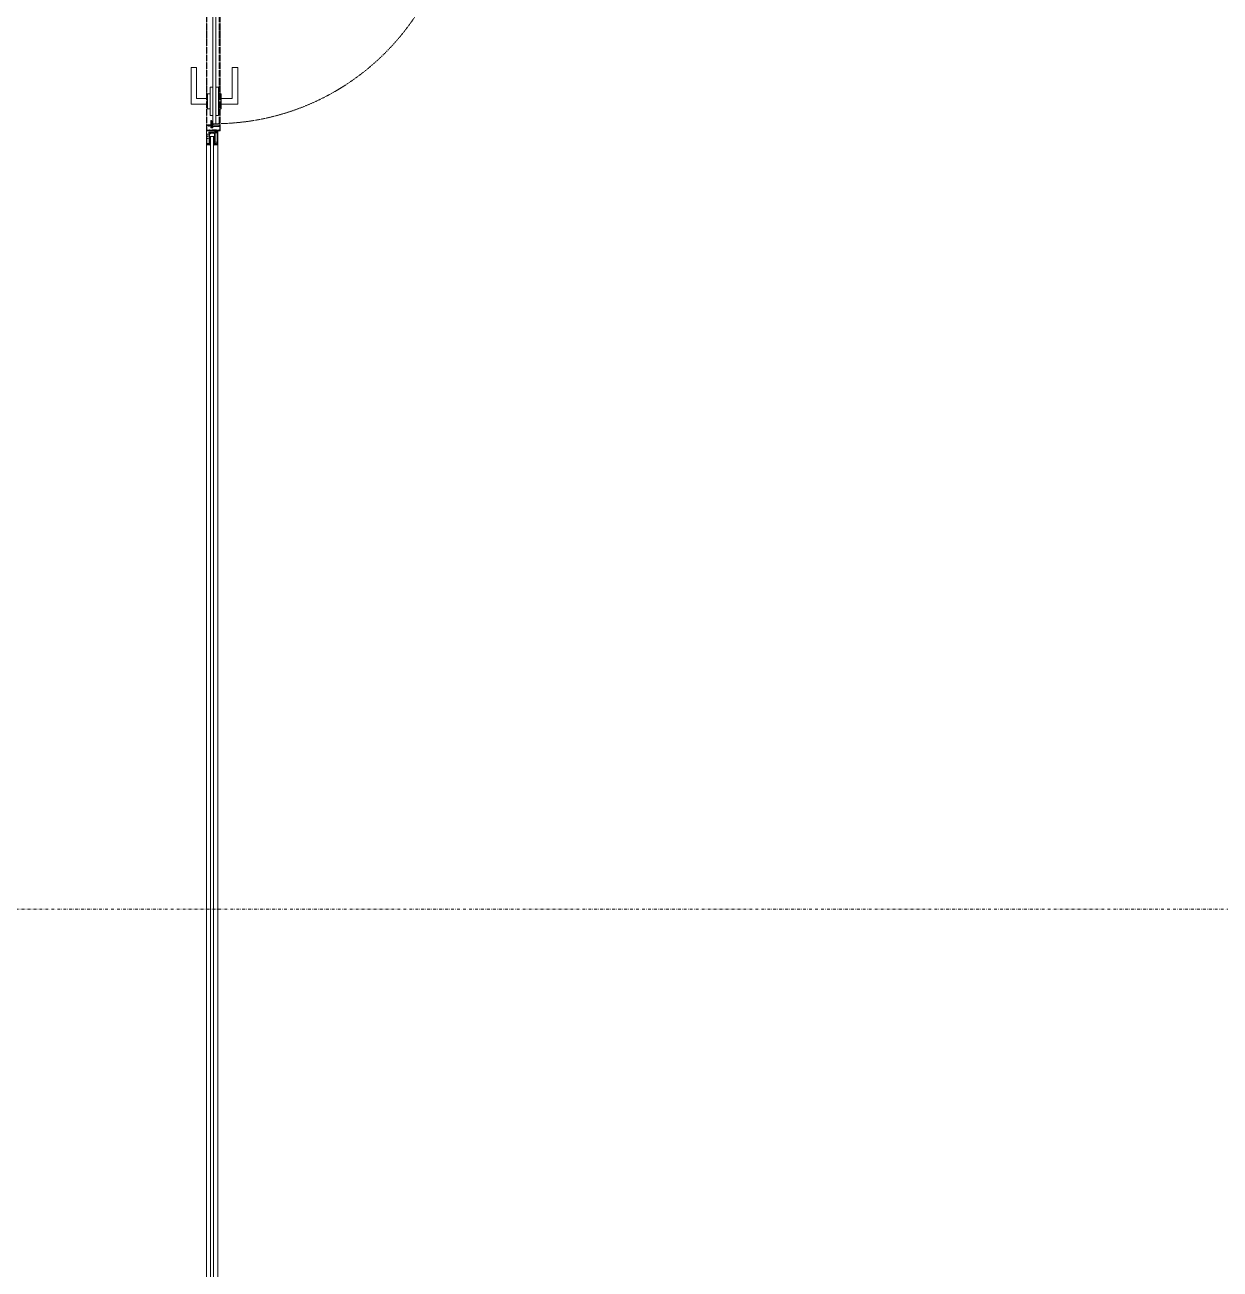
# Model space of a CAD drawing. Extents: x -2749 to 11890, y 0 to 8245.
# Drawn here: x 9271.2 to 9691.9, y 2819.2 to 3257.1 of the extents above; entities that cross this region are included whole.
import ezdxf

# ---------------------------------------------------------------- set-up
doc = ezdxf.new("R2010")
doc.units = 0
doc.header["$MEASUREMENT"] = 0
doc.linetypes.add('DASHDOT', pattern=[1, 0.5, -0.25, 0, -0.25])
doc.linetypes.add('DOT2', pattern=[0.125, 0, -0.125])
doc.layers.get('0').update_dxf_attribs({"color": 9, "lineweight": 9})
for name, color, linetype, lineweight in [('06C', 9, 'Continuous', 9), ('06D', 9, 'Continuous', 9), ('07K', 8, 'Continuous', 9), ('10', 9, 'Continuous', 9), ('15', 9, 'Continuous', 9), ('20', 9, 'DOT2', 9), ('24', 9, 'DASHDOT', 9)]:
    doc.layers.add(name, color=color, linetype=linetype, lineweight=lineweight)
pattern_1 = [(225, (-4013.78252, -7165.58822), (-0.0883883476, 0.0883883476), []), (135, (-4013.78252, -7165.58822), (0.0883883476, 0.0883883476), [])]

# ---------------------------------------------------------------- blocks, each defined once
blk = doc.blocks.new('g-kapı kolu-p')
for points in [[(11.85, 8.21), (-0.95, 8.21), (-0.95, 2.41), (0.95, 2.41), (0.95, 6.31), (11.85, 6.31), (11.85, 8.21)], [(11.85, -8.21), (-0.95, -8.21), (-0.95, -2.41), (0.95, -2.41), (0.95, -6.31), (11.85, -6.31), (11.85, -8.21)]]:
    blk.add_lwpolyline(points)
for points in [[(-5, 0.5), (5, 0.5), (5, 1.5), (-5, 1.5)], [(-2.65, 1.5), (2.65, 1.5), (2.65, 2.41), (-2.65, 2.41)], [(-5, -1.5), (5, -1.5), (5, -0.5), (-5, -0.5)], [(-2.65, -1.5), (2.65, -1.5), (2.65, -2.41), (-2.65, -2.41)]]:
    blk.add_lwpolyline(points, close=True)
blk = doc.blocks.new('k-cambölme-kapı-p')
at = {"layer": '10'}
h = blk.add_hatch(dxfattribs=at)
h.set_pattern_fill('NET', color=256, angle=135, style=0)
h.set_pattern_definition([(135, (3753.7029, 560.85184), (-0.0883883476, -0.0883883476), []), (225, (3753.7029, 560.85184), (0.0883883476, -0.0883883476), [])])
h.paths.add_polyline_path([(2.08, -0.06), (2.08, 0.02), (2.07, 0.04), (2.05, 0.07), (2.01, 0.09), (1.98, 0.1), (1.97, 0.1), (1.97, -0.29), (1.94, -0.29), (1.94, -0.43), (1.88, -0.49), (1.67, -0.49), (1.82, -0.29), (1.73, -0.29), (1.53, -0.5), (1.44, -0.5), (1.62, -0.32), (1.62, -0.29), (1.51, -0.29), (1.34, -0.42), (1.32, -0.44), (1.3, -0.48), (1.29, -0.51), (1.26, -0.57), (1.26, -0.31), (1.32, -0.29), (1.23, -0.29), (1.23, -0.53), (1.23, -0.59), (1.24, -0.62), (1.26, -0.64), (3.47, -0.64), (3.47, -0.58), (3.38, -0.35), (3.38, -0.3), (3.42, -0.25), (3.42, -0.2), (3.38, -0.16), (2.73, -0.16), (2.74, -0.2), (2.91, -0.2, -1), (2.91, -0.25)])
h.paths.add_polyline_path([(2.05, -0.18), (2.05, -0.21), (2.08, -0.23), (2.11, -0.24), (2.15, -0.25), (2.95, -0.27), (2.92, -0.29), (2.55, -0.29), (2.54, -0.31), (2.52, -0.33), (2.5, -0.34), (2.48, -0.34), (2.46, -0.34), (2.44, -0.32), (2.42, -0.3), (2.08, -0.3), (1.99, -0.11), (1.99, -0.07), (2.05, -0.07)], flags=16)
h.paths.add_polyline_path([(2.41, -0.34), (2.51, -0.5), (2.08, -0.5), (2.08, -0.34)], flags=16)
h.paths.add_polyline_path([(2.55, -0.33), (2.89, -0.33), (2.94, -0.33), (3.28, -0.34, 0.166992), (3.34, -0.55), (2.72, -0.55), (2.55, -0.36)], flags=16)
h.paths.add_polyline_path([(3.02, -0.22), (3.02, -0.2), (3.33, -0.2, 0.10606), (3.29, -0.33), (3.01, -0.27)], flags=16)
h = blk.add_hatch(dxfattribs=at)
h.set_pattern_fill('NET', color=256, angle=135, style=0)
h.set_pattern_definition([(45, (474.94443, 2280.71206), (0.0883883476, -0.0883883476), []), (315, (474.94443, 2280.71206), (-0.0883883476, -0.0883883476), [])])
h.paths.add_polyline_path([(87.27, -0.16), (87.26, -0.2), (87.09, -0.2, 1), (87.09, -0.25), (87.92, -0.25), (87.92, -0.01), (87.93, 0.03), (87.96, 0.05), (88, 0.07), (88.03, 0.07), (88.03, -0.29), (88.06, -0.29), (88.06, -0.43), (88.12, -0.49), (88.33, -0.49), (88.18, -0.29), (88.27, -0.29), (88.47, -0.5), (88.56, -0.5), (88.38, -0.32), (88.38, -0.29), (88.49, -0.29), (88.66, -0.42), (88.68, -0.44), (88.7, -0.48), (88.71, -0.51), (88.74, -0.57), (88.74, -0.31), (88.68, -0.29), (88.77, -0.29), (88.77, -0.53), (88.77, -0.59), (88.76, -0.62), (88.74, -0.64), (86.53, -0.64), (86.53, -0.58), (86.62, -0.35), (86.62, -0.3), (86.58, -0.25), (86.58, -0.2), (86.62, -0.16)])
h.paths.add_polyline_path([(87.28, -0.55), (87.45, -0.36), (87.45, -0.33), (87.11, -0.33), (87.06, -0.33), (87.03, -0.31), (86.99, -0.27), (86.98, -0.22), (86.98, -0.2), (86.67, -0.2, -0.292264), (86.66, -0.55)], flags=16)
h.paths.add_polyline_path([(87.48, -0.51), (87.59, -0.51), (87.53, -0.43)], flags=16)
h.paths.add_polyline_path([(87.56, -0.4), (87.69, -0.5), (87.92, -0.5), (87.92, -0.34), (87.59, -0.34)], flags=16)
h.paths.add_polyline_path([(87.62, -0.53), (87.71, -0.62), (87.71, -0.53)], flags=16)
at = {"layer": '10', "linetype": 'DASHDOT', "ltscale": 0.05}
for points in [[(1.71, 2.14), (1.71, 4.9)], [(3.22, 3.63), (0.2, 3.63)], [(6.13, 1.44), (6.13, -0.55)]]:
    blk.add_lwpolyline(points, dxfattribs=at)
at = {"layer": '10'}
for points in [[(1.97, -0.29), (1.97, 2.13), (2.05, 2.13), (2.05, 2.28, 0.414214), (1.89, 2.44), (0.08, 2.44, 0.414214), (0, 2.36), (0, -2.36, 0.414214), (0.08, -2.44), (2.05, -2.44), (2.05, -2.25), (2.05, -2.23), (2.05, -2.23), (2.05, -2.23), (2.05, -2.23), (2.05, -2.23), (2.05, -0.89)], [(88.03, -0.29), (88.03, 2.13), (87.95, 2.13), (87.95, 2.28, -0.414214), (88.11, 2.44), (89.92, 2.44, -0.414214), (90, 2.36), (90, -2.36, -0.414214), (89.92, -2.44), (87.95, -2.44), (87.95, -2.25), (87.95, -2.23), (87.95, -2.23), (87.95, -2.23), (87.95, -2.23), (87.95, -2.23), (87.95, -0.89)], [(1.51, -0.29), (1.34, -0.42), (1.32, -0.44), (1.3, -0.48), (1.29, -0.51), (1.26, -0.57), (1.26, -0.31), (1.32, -0.29), (1.23, -0.29), (1.23, -0.53), (1.23, -0.59), (1.24, -0.62), (1.26, -0.64), (3.47, -0.64), (3.47, -0.58), (3.38, -0.35), (3.38, -0.3), (3.42, -0.25), (3.42, -0.2), (3.38, -0.16), (2.73, -0.16), (2.74, -0.2), (2.91, -0.2, -1), (2.91, -0.25, -1)], [(88.49, -0.29), (88.66, -0.42), (88.68, -0.44), (88.7, -0.48), (88.71, -0.51), (88.74, -0.57), (88.74, -0.31), (88.68, -0.29), (88.77, -0.29), (88.77, -0.53), (88.77, -0.59), (88.76, -0.62), (88.74, -0.64), (86.53, -0.64), (86.53, -0.58), (86.62, -0.35), (86.62, -0.3), (86.58, -0.25), (86.58, -0.2), (86.62, -0.16), (87.27, -0.16), (87.26, -0.2), (87.09, -0.2, 1), (87.09, -0.25, 1)], [(86.66, -0.55), (87.28, -0.55), (87.45, -0.36), (87.45, -0.33), (87.11, -0.33), (87.06, -0.33), (87.03, -0.31), (86.99, -0.27), (86.98, -0.22), (86.98, -0.2), (86.67, -0.2, 1)]]:
    blk.add_lwpolyline(points, format="xyb", dxfattribs=at)
for points in [[(1.82, 2.27), (0.16, 2.27), (0.16, 2.03), (0.38, 2.03), (0.38, 1.92), (0.22, 1.92), (0.22, 1.16), (0.35, 1.16), (0.35, -0.41), (0.22, -0.41), (0.22, -1.23), (0.36, -1.23), (0.36, -1.38), (0.16, -1.38), (0.16, -2.24), (1.82, -2.24), (1.82, -1.72), (1.62, -1.72), (1.62, -1.58), (1.82, -1.58), (1.82, -1.37), (1.61, -1.37), (1.61, -1.24), (1.74, -1.24), (1.74, -0.85), (1.06, -0.85), (1.06, -0.13), (1.5, -0.13), (1.5, 1.92), (1.57, 2.03), (1.82, 2.03), (1.82, 2.27)], [(0.69, 3.63), (0.69, 2.44)], [(0.69, 2.27), (0.69, -0.24), (1.06, -0.24)], [(1.06, 2.44), (1.06, 2.86)], [(1.06, -0.13), (1.06, 2.27)], [(1.5, 1.92), (1.06, 1.92)], [(1.17, 1.92), (1.17, -0.13)], [(2.91, -0.25), (2.08, -0.06), (2.08, 0.02), (2.07, 0.04), (2.05, 0.07), (2.01, 0.09), (1.98, 0.1), (1.97, 0.1)], [(3.84, 0.88), (2.63, 3.22)], [(4.07, 1.27), (2.67, 3.99)], [(8.14, 0.88), (8.14, 1.27), (4.07, 1.27)], [(5.3, 0.88), (5.3, -0.16)], [(5.5, 1.27), (5.77, 0.97), (5.77, 0.88)], [(5.59, 0.88), (5.59, -0.16)], [(6.76, 1.27), (6.49, 0.97), (6.49, 0.88)], [(6.67, 0.88), (6.67, -0.16)], [(6.96, 0.88), (6.96, -0.16)], [(87.09, -0.25), (87.92, -0.25), (87.92, -0.01), (87.93, 0.03), (87.96, 0.05), (88, 0.07), (88.03, 0.07)], [(88.18, 2.27), (89.84, 2.27), (89.84, 2.03), (89.62, 2.03), (89.62, 1.92), (89.78, 1.92), (89.78, 1.16), (89.65, 1.16), (89.65, -0.41), (89.78, -0.41), (89.78, -1.23), (89.64, -1.23), (89.64, -1.38), (89.84, -1.38), (89.84, -2.24), (88.18, -2.24), (88.18, -1.72), (88.38, -1.72), (88.38, -1.58), (88.18, -1.58), (88.18, -1.37), (88.39, -1.37), (88.39, -1.24), (88.26, -1.24), (88.26, -0.85), (88.94, -0.85), (88.94, -0.13), (88.5, -0.13), (88.5, 1.92), (88.43, 2.03), (88.18, 2.03), (88.18, 2.27)], [(2.05, -0.89), (3.59, -0.89), (3.59, -0.64), (1.23, -0.64), (1.23, -0.29), (1.97, -0.29)], [(1.62, -0.29), (1.62, -0.32), (1.44, -0.5), (1.53, -0.5), (1.73, -0.29)], [(1.82, -0.29), (1.67, -0.49), (1.88, -0.49), (1.94, -0.43), (1.94, -0.29)], [(3.34, -0.55), (2.72, -0.55), (2.55, -0.36), (2.55, -0.33), (2.89, -0.33), (2.94, -0.33)], [(3.28, -0.34), (3.28, -0.34), (2.94, -0.33)], [(3.01, -0.27), (3.02, -0.22), (3.02, -0.2), (3.33, -0.2)], [(3.01, -0.27), (3.29, -0.33), (3.29, -0.33)], [(4.06, -0.16), (4.06, -0.55), (8.14, -0.55)], [(8.14, -0.55), (8.14, -0.16)], [(87.95, -0.89), (86.41, -0.89), (86.41, -0.64), (88.77, -0.64), (88.77, -0.29), (88.03, -0.29)], [(87.59, -0.51), (87.53, -0.43), (87.48, -0.51), (87.59, -0.51)], [(88.18, -0.29), (88.33, -0.49), (88.12, -0.49), (88.06, -0.43), (88.06, -0.29)], [(88.38, -0.29), (88.38, -0.32), (88.56, -0.5), (88.47, -0.5), (88.27, -0.29)]]:
    blk.add_lwpolyline(points, dxfattribs=at)
for points in [[(1.99, -0.07), (2.05, -0.07), (2.05, -0.18), (2.05, -0.21), (2.08, -0.23), (2.11, -0.24), (2.15, -0.25), (2.95, -0.27), (2.92, -0.29), (2.55, -0.29), (2.54, -0.31), (2.52, -0.33), (2.5, -0.34), (2.48, -0.34), (2.46, -0.34), (2.44, -0.32), (2.42, -0.3), (2.08, -0.3), (1.99, -0.11)], [(2.08, -0.5), (2.08, -0.34), (2.41, -0.34), (2.51, -0.5), (2.51, -0.5)], [(87.92, -0.5), (87.92, -0.34), (87.59, -0.34), (87.56, -0.4), (87.69, -0.5)], [(87.62, -0.53), (87.71, -0.53), (87.71, -0.62)]]:
    blk.add_lwpolyline(points, close=True, dxfattribs=at)
blk.add_circle((1.71, 3.65), 1.02, dxfattribs=at)
for centre, start, end in [((3.6, -0.37), 176.143, 214.0649), ((3.6, -0.37), 148.8979, 173.1144), ((86.4, -0.37), 325.9351, 31.1021)]:
    blk.add_arc(centre, 0.322, start, end, dxfattribs=at)
at = {"layer": '15', "linetype": 'DOT2'}
blk.add_lwpolyline([(2.48, 0.36), (2.48, 85.36)], dxfattribs=at)
at = {"layer": '15'}
blk.add_lwpolyline([(2.58, 0.88), (87.42, 0.88), (87.52, 0.78), (87.52, -0.05), (87.42, -0.16), (2.58, -0.16), (2.58, -0.16), (2.48, -0.05), (2.48, 0.78), (2.58, 0.88)], dxfattribs=at)
at = {"layer": '15', "linetype": 'DOT2'}
blk.add_arc((2.48, 0.36), 85.04, 0, 90, dxfattribs=at)
at = {"layer": '20'}
for p, q in [((87.95, 2.43), (2.05, 2.43)), ((87.95, 2.13), (2.05, 2.13)), ((87.95, -2.23), (2.05, -2.23)), ((87.95, -2.44), (2.05, -2.44))]:
    blk.add_line(p, q, dxfattribs=at)
at = {"layer": '06C', "xscale": -1}
blk.add_blockref('g-kapı kolu-p', (79.64, 0.38), dxfattribs=at)
blk = doc.blocks.new('*U680')
at = {"layer": '10'}
h = blk.add_hatch(dxfattribs=at)
h.set_pattern_fill('NET', color=256, angle=315, style=0)
h.set_pattern_definition([(225, (-4038.56212, -7171.3513), (-0.0883883476, 0.0883883476), []), (135, (-4038.56212, -7171.3513), (0.0883883476, 0.0883883476), [])])
h.paths.add_polyline_path([(-3.08, 804.73), (-2.01, 804.73), (-2.01, 804.56), (-3.08, 804.56)])
h = blk.add_hatch(dxfattribs=at)
h.set_pattern_fill('NET', color=256, angle=315, style=0)
h.set_pattern_definition(pattern_1)
h.paths.add_polyline_path([(-2.88, 800.11), (-2.88, 800.06), (-2.99, 800.02), (-3.03, 800.02), (-3.03, 800.04), (-3.16, 800.04), (-3.16, 799.75), (-3.03, 799.75), (-3.03, 799.79), (-2.88, 799.74), (-2.89, 799.66), (-2.52, 799.49), (-2.52, 799.59), (-2.56, 799.59), (-2.75, 799.76, 0.2599), (-2.52, 799.83), (-2.52, 800.08, 0.382682)])
h.paths.add_polyline_path([(-2.76, 799.87), (-2.76, 800.06, -2.16717)], flags=16)
h = blk.add_hatch(dxfattribs=at)
h.set_pattern_fill('NET', color=256, angle=315, style=0)
h.set_pattern_definition([(225, (-4017.50971, -7173.80734), (-0.0883883476, 0.0883883476), []), (135, (-4017.50971, -7173.80734), (0.0883883476, 0.0883883476), [])])
h.paths.add_polyline_path([(-2.83, 801.28), (-2.52, 801.28), (-2.52, 800.25), (-2.83, 800.25)])
h = blk.add_hatch(dxfattribs=at)
h.set_pattern_fill('NET', color=256, angle=315, style=0)
h.set_pattern_definition([(225, (-4017.50971, -7167.2982), (-0.0883883476, 0.0883883476), []), (135, (-4017.50971, -7167.2982), (0.0883883476, 0.0883883476), [])])
h.paths.add_polyline_path([(-1.48, 801.28), (-1.18, 801.28), (-1.18, 800.25), (-1.48, 800.25)])
h = blk.add_hatch(dxfattribs=at)
h.set_pattern_fill('NET', color=256, angle=315, style=0)
h.set_pattern_definition(pattern_1)
h.paths.add_polyline_path([(-1.11, 800.11), (-1.11, 800.06), (-1.01, 800.02), (-0.96, 800.02), (-0.96, 800.04), (-0.84, 800.04), (-0.83, 799.75), (-0.96, 799.75), (-0.96, 799.79), (-1.11, 799.74), (-1.1, 799.66), (-1.48, 799.49), (-1.48, 799.59), (-1.43, 799.59), (-1.24, 799.76, -0.2599), (-1.48, 799.83), (-1.48, 800.08, -0.382682)])
h.paths.add_polyline_path([(-1.24, 799.87), (-1.24, 800.06, 2.16717)], flags=16)
at = {"layer": '06D'}
for points in [[(-3.99, 799.66), (-3.99, 4.95)], [(0.01, 799.66), (0.01, 4.96)]]:
    blk.add_lwpolyline(points, dxfattribs=at)
at = {"layer": '10'}
for points in [[(-1.02, 804.56), (-1.55, 804.56), (-1.55, 804.73), (-1.68, 804.73), (-1.68, 804.56), (-3.33, 804.56), (-3.33, 804.73), (-3.76, 804.73), (-3.76, 804.61), (-4, 804.61), (-4, 799.65), (-2.88, 799.65), (-2.88, 799.75), (-3.06, 799.8), (-3.06, 799.75), (-3.43, 799.75), (-3.43, 800.02), (-2.88, 800.02), (-2.88, 800.18), (-2.83, 800.21), (-2.83, 803.46), (-2.54, 803.53), (-2.54, 803.83), (-3.14, 803.83), (-3.14, 804.15), (-1.02, 804.15)], [(-2.98, 802.71), (-2.98, 803.38), (-3.68, 803.38), (-3.72, 803.46), (-3.8, 803.46), (-3.8, 802.65), (-3.66, 802.65), (-3.6, 802.71)]]:
    blk.add_lwpolyline(points, close=True, dxfattribs=at)
for points in [[(-3.56, 801.91), (-3.56, 802.07), (-3.8, 802.07), (-3.8, 799.86), (-3.57, 799.86), (-3.57, 800.16), (-3.03, 800.16), (-3.03, 802.06)], [(-3.08, 804.56), (-3.08, 804.73), (-2.01, 804.73)], [(-2.83, 802.65), (-1.18, 802.65)], [(-2.01, 804.56), (-2.01, 804.73)], [(-0.15, 799.81), (-0.6, 799.81), (-0.6, 800.13), (-0.89, 800.13), (-0.89, 800.21), (-1.11, 800.11), (-1.11, 800.06), (-1.01, 800.02), (-0.96, 800.02), (-0.96, 800.04), (-0.71, 800.04), (-0.71, 799.75), (-0.96, 799.75), (-0.96, 799.79), (-1.11, 799.74), (-1.1, 799.66), (0, 799.66), (0, 804.62)], [(-3.16, 800.02), (-3.16, 799.75)], [(-2.88, 799.65), (-2.52, 799.49)], [(-2.5, 801.28), (-2.83, 801.28)], [(-2.83, 800.25), (-2.83, 800.25), (-2.5, 800.25)], [(-2.75, 799.76), (-2.56, 799.59), (-2.52, 799.59)], [(-1.5, 801.28), (-1.18, 801.28)], [(-0.89, 800.21), (-0.89, 800.25), (-1.5, 800.25)], [(-1.24, 799.76), (-1.43, 799.59), (-1.48, 799.59)], [(-1.1, 799.66), (-1.48, 799.49)], [(-0.84, 800.04), (-0.83, 799.75)]]:
    blk.add_lwpolyline(points, dxfattribs=at)
for points in [[(-3.03, 802.06), (-3.44, 802.06), (-3.44, 801.91, -1), (-3.56, 801.91, 1)], [(-1.18, 800.25), (-1.18, 803.5, 0.414214), (-1.51, 803.83), (-2.54, 803.83)], [(-0.32, 800.56), (-0.77, 800.56, -0.414214), (-0.87, 800.66), (-0.87, 803.91), (-0.14, 803.91)], [(0, 804.62), (-0.14, 804.62), (-0.14, 804.28), (-0.62, 804.28, 1), (-0.62, 804.08)], [(-0.62, 804.08, 0.305404), (-0.5, 804.16, 5.773092)], [(-0.5, 804.16), (-0.14, 804.16), (-0.14, 799.85), (-0.11, 799.85, -0.561743), (-0.1, 799.77, -0.595966), (-0.15, 799.81, 2.204878)], [(-2.76, 800.06), (-2.76, 799.87, 1)], [(-1.24, 800.06), (-1.24, 799.87, -1)], [(-0.89, 800.13), (-0.31, 800.24, 0.833203), (-0.32, 800.56, 0.447088)]]:
    blk.add_lwpolyline(points, format="xyb", dxfattribs=at)
for centre, radius, start, end in [((-2.72, 799.89), 0.273, 35.9738, 126.4289), ((-2.68, 799.97), 0.125, 229.5402, 130.4598), ((-2.7, 800), 0.253, 258.6676, 324.1258), ((-1.28, 799.89), 0.273, 53.5711, 144.0262), ((-1.29, 800), 0.253, 215.8742, 281.3324), ((-1.32, 799.97), 0.125, 49.5402, 310.4598)]:
    blk.add_arc(centre, radius, start, end, dxfattribs=at)
at = {"layer": '15'}
for points in [[(-2.5, 802.65), (-2.5, 1.96)], [(-1.5, 1.96), (-1.5, 802.65)]]:
    blk.add_lwpolyline(points, dxfattribs=at)

msp = doc.modelspace()

# ---------------------------------------------------------------- linework, layer by layer
at = {"layer": '24', "ltscale": 2}
msp.add_lwpolyline([(7012.53, 2945.87), (10535.06, 2945.87)], dxfattribs=at)

# ---------------------------------------------------------------- block references
at = {"layer": '07K', "rotation": 270}
msp.add_blockref('k-cambölme-kapı-p', (9337.5, 3309.87), dxfattribs=at)
at = {"layer": '10'}
msp.add_blockref('*U680', (9339.06, 2415.25), dxfattribs=at)

doc.saveas('drawing.dxf')
